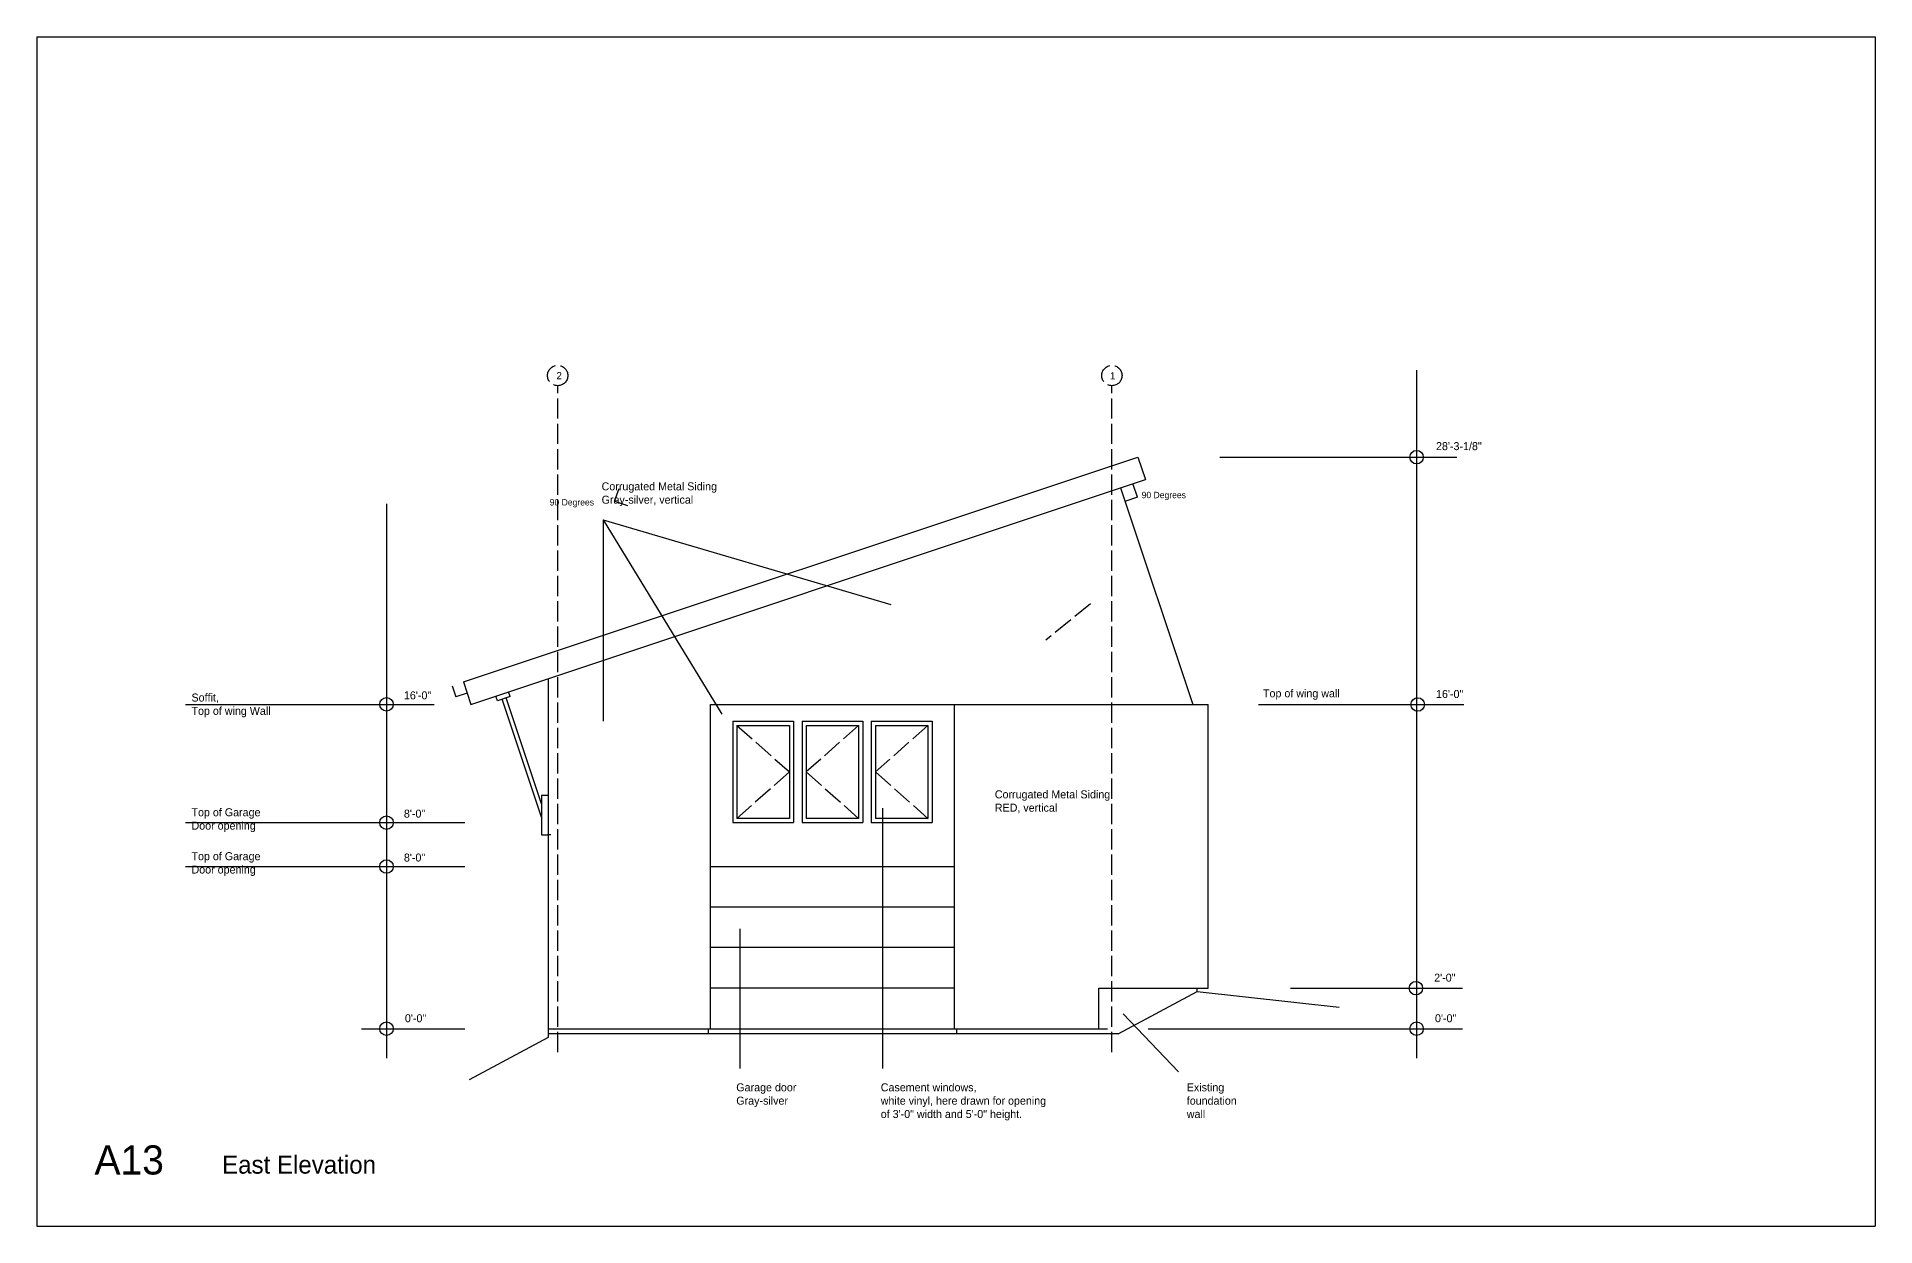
# Model space of a CAD drawing. Header units: inches. Extents: x -173 to 7884, y -3191 to 6135.
# Drawn here: x 2166 to 3254, y -1067 to -363 of the extents above; entities that cross this region are included whole.
import ezdxf

# ---------------------------------------------------------------- set-up
doc = ezdxf.new("R2010")
doc.units = ezdxf.units.IN
doc.header["$MEASUREMENT"] = 0
doc.linetypes.add('ACAD_ISO02W100', pattern=[15, 12, -3])
for name, color, linetype in [('const', 7, 'Continuous'), ('e1', 7, 'Continuous'), ('e2', 251, 'Continuous'), ('glassSwing', 172, 'ACAD_ISO02W100'), ('grid', 252, 'ACAD_ISO02W100'), ('millwork', 253, 'Continuous'), ('soffit', 253, 'ACAD_ISO02W100'), ('walls', 7, 'Continuous')]:
    doc.layers.add(name, color=color, linetype=linetype)

msp = doc.modelspace()

# ---------------------------------------------------------------- linework, layer by layer
for p, q in [((2166, -363.4), (3254, -363.4)), ((2166, -363.4), (2166, -1067.4)), ((3254, -363.4), (3254, -1067.4)), ((2166, -1067.4), (3254, -1067.4))]:
    msp.add_line(p, q)
at = {"layer": 'e1'}
for p, q in [((2817.7, -612.2), (2822.1, -625.5)), ((2807.3, -630.4), (2850.1, -758.5)), ((2411.8, -747.5), (2414, -754.1)), ((2418.5, -745.2), (2422.9, -758.5)), ((2564.8, -854.5), (2564.8, -758.5)), ((2564.8, -758.5), (2859.3, -758.5)), ((2709.1, -950.5), (2709.1, -758.5)), ((2564.8, -854.5), (2709.1, -854.5)), ((2852.8, -926.5), (2859.3, -926.5)), ((2710.6, -953.5), (2710.6, -950.5))]:
    msp.add_line(p, q, dxfattribs=at)
at = {"layer": 'e2'}
for p, q in [((2982.6, -560.8), (2982.6, -968)), ((2866.1, -612.2), (3006.5, -612.2)), ((2508, -638.2), (2510.6, -630.7)), ((2817.5, -635.8), (2814.9, -628.3)), ((2373, -639.9), (2373, -968)), ((2508, -638.2), (2515.6, -640.8)), ((2817.5, -635.8), (2809.9, -638.4)), ((2501.2, -649.2), (2501.2, -768.4)), ((2501.2, -649.2), (2571.4, -764.3)), ((2501.2, -649.2), (2671.4, -699.4)), ((2254, -758.5), (2393.1, -758.5)), ((2393.1, -758.5), (2401.3, -758.5)), ((2438.6, -756.4), (2437.7, -753.6)), ((2446.2, -753.9), (2438.6, -756.4)), ((2464.7, -825.2), (2441.5, -755.5)), ((2464.7, -817.3), (2443.9, -754.7)), ((2446.2, -753.9), (2445.3, -751.1)), ((2564.8, -758.5), (2854.1, -758.5)), ((2564.8, -758.5), (2854.1, -758.5)), ((2889.1, -758.6), (3010.5, -758.6)), ((2577.9, -768.5), (2613.9, -768.5)), ((2577.9, -768.5), (2577.9, -828.5)), ((2580.4, -771), (2580.4, -826)), ((2580.4, -771), (2611.4, -771)), ((2611.4, -771), (2611.4, -826)), ((2613.9, -768.5), (2613.9, -828.5)), ((2618.9, -768.5), (2654.9, -768.5)), ((2618.9, -768.5), (2618.9, -828.5)), ((2621.4, -771), (2621.4, -826)), ((2621.4, -771), (2652.4, -771)), ((2652.4, -771), (2652.4, -826)), ((2654.9, -768.5), (2654.9, -828.5)), ((2659.9, -768.5), (2695.9, -768.5)), ((2659.9, -768.5), (2659.9, -828.5)), ((2662.4, -771), (2662.4, -826)), ((2662.4, -771), (2693.4, -771)), ((2693.4, -771), (2693.4, -826)), ((2695.9, -768.5), (2695.9, -828.5)), ((2611.4, -826), (2580.4, -826)), ((2652.4, -826), (2621.4, -826)), ((2693.4, -826), (2662.4, -826)), ((2666.5, -819.9), (2666.5, -974)), ((2254, -828.5), (2419.4, -828.5)), ((2470.2, -835.7), (2468.2, -835.7)), ((2577.9, -828.5), (2613.9, -828.5)), ((2618.9, -828.5), (2654.9, -828.5)), ((2659.9, -828.5), (2695.9, -828.5)), ((2254, -854.5), (2419.4, -854.5)), ((2709.1, -878.5), (2564.8, -878.5)), ((2582.2, -891.4), (2582.2, -974)), ((2709.1, -902.5), (2564.8, -902.5)), ((2709.1, -926.5), (2564.8, -926.5)), ((2794.6, -926.5), (2852.8, -926.5)), ((2794.6, -950.5), (2794.6, -926.5)), ((2823.7, -926.5), (2842.1, -926.5)), ((2908, -926.5), (3009.8, -926.5)), ((2841.8, -976), (2809, -941.7)), ((2358.3, -950.5), (2419.4, -950.5)), ((2468.8, -950.5), (2710.3, -950.5)), ((2563.4, -950.5), (2563.4, -953.5)), ((2710.3, -950.5), (2794.6, -950.5)), ((2710.3, -950.5), (2799.7, -950.5)), ((2823.7, -950.5), (3009.8, -950.5))]:
    msp.add_line(p, q, dxfattribs=at)
for centre, radius in [((2982.6, -612.2), 4), ((2373, -758.5), 4), ((2983.3, -758.6), 4), ((2373, -828.5), 4), ((2373, -854.5), 4), ((2709.1, -854.5), 4.547473508864641e-13), ((2982.2, -926.5), 4), ((2373, -950.5), 4), ((2982.6, -950.5), 4)]:
    msp.add_circle(centre, radius, dxfattribs=at)
at = {"layer": 'glassSwing'}
msp.add_line((2789.7, -699), (2763.1, -720.5), dxfattribs=at)
msp.add_line((2789.7, -699), (2763.1, -720.5), dxfattribs=at)
at = {"layer": 'grid'}
for p, q in [((2474.3, -964.4), (2474.3, -569.9)), ((2802.3, -964.4), (2802.3, -569.9))]:
    msp.add_line(p, q, dxfattribs=at)
for centre in [(2474.3, -563.9), (2802.3, -563.9)]:
    msp.add_circle(centre, 6, dxfattribs=at)
at = {"layer": 'millwork'}
for p, q in [((2464.7, -812.3), (2464.7, -835.7)), ((2464.7, -812.3), (2468.8, -812.3)), ((2464.7, -835.7), (2468.2, -835.7))]:
    msp.add_line(p, q, dxfattribs=at)
at = {"layer": 'soffit'}
for p, q in [((2580.4, -771), (2611.4, -798.5)), ((2652.4, -771), (2621.4, -798.5)), ((2693.4, -771), (2662.4, -798.5)), ((2611.4, -798.5), (2580.4, -826)), ((2621.4, -798.5), (2652.4, -826)), ((2662.4, -798.5), (2693.4, -826))]:
    msp.add_line(p, q, dxfattribs=at)
at = {"layer": 'walls'}
for p, q in [((2418.5, -745.2), (2817.7, -612.2)), ((2422.9, -758.5), (2822.1, -625.5)), ((2468.8, -955.5), (2468.8, -743.2)), ((2420.7, -751.9), (2414, -754.1)), ((2859.3, -926.5), (2859.3, -758.5)), ((2564.8, -950.5), (2564.8, -854.5)), ((2806.1, -953.5), (2852.8, -928.5)), ((2852.8, -928.5), (2852.8, -926.5)), ((2852.8, -928.5), (2936.7, -937.7)), ((2422.1, -980.6), (2468.8, -955.5)), ((2806.1, -953.5), (2468.8, -953.5))]:
    msp.add_line(p, q, dxfattribs=at)

# ---------------------------------------------------------------- texts
at = {"layer": 'const', "attachment_point": 1}
for s, insert, char_height, width in [('2', (2473.6, -561.8), 4.26, 1625.197), ('1', (2801.2, -561.9), 4.26, 1625.197), ('28\'-3-1/8"', (2994.1, -603.3), 4.74, 1805.775), ('Corrugated Metal Siding^JGray-silver, vertical', (2500.3, -627.1), 4.736, 1805.775), ('90 Degrees', (2469.6, -637), 3.79, 1444.62), ('90 Degrees', (2819.9, -632.7), 3.79, 1444.62), ('16\'-0"', (2383.3, -750.8), 4.74, 1805.775), ('Top of wing wall', (2891.7, -749.6), 4.736, 1805.775), ('16\'-0"', (2994.1, -750), 4.74, 1805.775), ('Soffit,^JTop of wing Wall', (2257.6, -752.1), 4.736, 1805.775), ('Corrugated Metal Siding^JRED, vertical', (2733, -809.4), 4.736, 1805.775), ('Top of Garage^JDoor opening', (2257.6, -820), 4.736, 1805.775), ('8\'-0"', (2383.3, -820.8), 4.74, 1805.775), ('Top of Garage^JDoor opening', (2257.6, -846), 4.736, 1805.775), ('8\'-0"', (2383.3, -846.8), 4.74, 1805.775), ('2\'-0"', (2993, -917.9), 4.74, 1805.775), ('0\'-0"', (2383.9, -941.9), 4.74, 1805.775), ('0\'-0"', (2993.5, -941.9), 4.74, 1805.775), ('Garage door^JGray-silver', (2580, -982.8), 4.736, 1805.775), ('Casement windows,^Jwhite vinyl, here drawn for opening^Jof 3\'-0" width and 5\'-0" height.', (2665.5, -982.8), 4.736, 1805.775), ('Existing^Jfoundation^Jwall', (2846.6, -982.8), 4.736, 1805.775), ('A13', (2200.2, -1019.5), 17.26, 6582.049), ('East Elevation', (2275.7, -1025.6), 10.656, 4062.993)]:
    msp.add_mtext(s, dxfattribs=dict(at, insert=insert, char_height=char_height, width=width))

doc.saveas('drawing.dxf')
